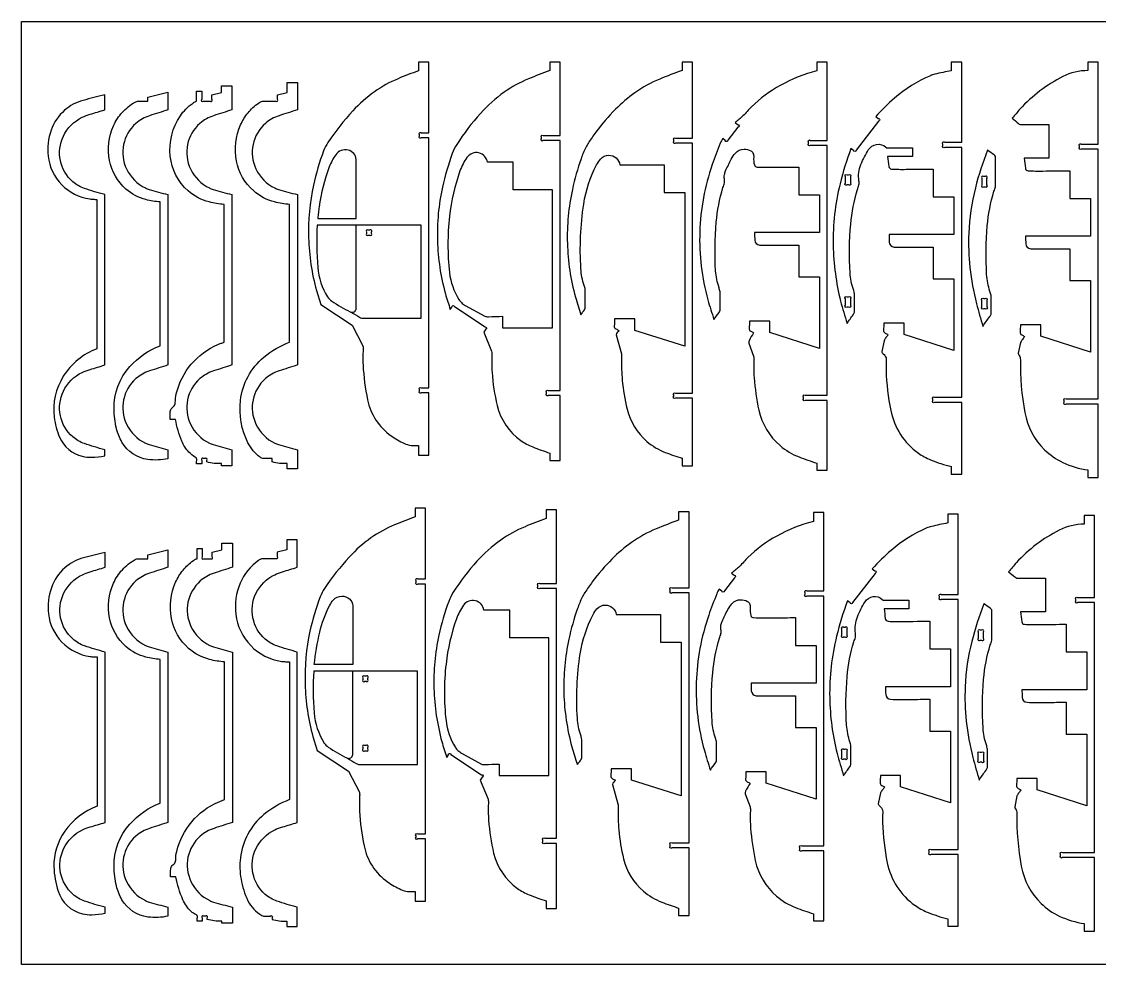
# Model space of a CAD drawing. Extents: x -1990 to 2927, y -1223 to 1002.
# Drawn here: x -1990 to 555, y -1223 to 1002 of the extents above; entities that cross this region are included whole.
import ezdxf

# ---------------------------------------------------------------- set-up
doc = ezdxf.new("R2010")
doc.units = 0
doc.header["$MEASUREMENT"] = 0
doc.layers.get('0').update_dxf_attribs({"linetype": 'CONTINUOUS'})
doc.layers.add('ETCH', color=5, linetype='CONTINUOUS')
doc.layers.add('LAYER_1', color=18, linetype='CONTINUOUS')

msp = doc.modelspace()

# ---------------------------------------------------------------- linework, layer by layer
msp.add_lwpolyline([(2927.3, 1002.5), (2927.3, -1222.5), (-1989.8, -1222.5), (-1989.8, 1002.5)], close=True)
at = {"layer": 'ETCH'}
for points in [[(-1212.3, 316.8, -0.012843), (-1192, 304.6, 0.077208), (-1186.5, 302.3), (-1046.6, 302.3), (-1046.6, 522.3), (-1199.8, 522.3)], [(-1220.6, -735.9, -0.012843), (-1200.2, -748.1, 0.077208), (-1194.8, -750.5), (-1054.9, -750.5), (-1054.9, -530.4), (-1208.1, -530.4)]]:
    msp.add_lwpolyline(points, format="xyb", dxfattribs=at)
at = {"layer": 'LAYER_1'}
for points in [[(-1052.7, 2.4), (-1052.7, -20.7), (-1028.2, -20.7), (-1028.2, 126.2), (-1046.2, 126.2, -1), (-1050.4, 130.4), (-1050.4, 133.9, -1), (-1046.2, 138.2), (-1028.2, 138.2), (-1028.2, 727.8), (-1046.2, 727.8, -1), (-1050.4, 732.1), (-1050.4, 735.6, -1), (-1046.2, 739.8), (-1028.2, 739.8), (-1028.2, 907), (-1052.7, 907), (-1052.7, 886.3, 0.01158), (-1100.9, 867.7, 0.056715), (-1156.7, 836.8, 0.052187), (-1207.8, 791.6, 0.037532), (-1266.5, 717.3, 0.058109), (-1276.8, 697.4, 0.037025), (-1300.7, 616.5, 0.060336), (-1312.3, 491.8, 0.060322), (-1293.7, 367.9), (-1283.7, 335.2), (-1209.7, 285.9), (-1184.1, 237, -0.078028), (-1183.4, 228, 0.031), (-1183.7, 192.1, 0.037901), (-1173.1, 110, 0.189405), (-1117.4, 24.9, 0.049278), (-1086.2, 7.1, 0.066747), (-1070.4, 2.4, 0.057733), (-1061.6, 2.1, -0.019225)], [(-742.9, -15.8), (-742.9, -33.3), (-718.4, -33.3), (-718.4, 119.9), (-746.5, 119.9, -1), (-750.8, 124.2), (-750.8, 127.6, -1), (-746.5, 131.9), (-718.4, 131.9), (-718.4, 721.5), (-758.5, 721.5, -1), (-762.8, 725.8), (-762.8, 729.3, -1), (-758.5, 733.5), (-718.4, 733.5), (-718.4, 907), (-742.9, 907), (-742.9, 886.7, 0.011138), (-793.1, 867.3, 0.057158), (-850.5, 835.6, 0.053536), (-906.7, 785.7, 0.043612), (-962.4, 712.5, 0.051411), (-973, 691.1, 0.036287), (-996.4, 611.4, 0.060336), (-1008.1, 485.3, 0.060322), (-989.4, 360.1, 0.011291), (-983.8, 341.4, -0.003763), (-977.9, 322.9), (-973.9, 328.8, -1), (-968, 330), (-895.8, 281.8, -1), (-894.6, 275.9), (-898.9, 269.4), (-880.3, 224.3, -0.057304), (-879.6, 214.3, 0.029813), (-879.2, 174.4, 0.040877), (-867.2, 96.7, 0.181545), (-811.1, 13.7, 0.05984), (-783.2, -1.4, 0.017043)], [(-430.5, -28.1), (-430.5, -45.6), (-406, -45.6), (-406, 113.8), (-446.2, 113.8, -1), (-450.4, 118.1), (-450.4, 121.5, -1), (-446.2, 125.8), (-406, 125.8), (-406, 715.4), (-446.2, 715.4, -1), (-450.4, 719.7), (-450.4, 723.2, -1), (-446.2, 727.4), (-406, 727.4), (-406, 907), (-430.5, 907), (-430.5, 887.3, 0.009719), (-483.5, 866.7, 0.05729), (-541.8, 834.6, 0.042456), (-587.8, 795.5, 0.035928), (-634.3, 741.5, 0.013503), (-651.8, 716.5, 0.032705), (-658, 705.5, 0.029032), (-669.2, 678.7, 0.031155), (-689.6, 606.5, 0.060336), (-701.4, 479.1, 0.060323), (-682.5, 352.5, 0.011291), (-676.2, 331.5, -0.003763), (-669.6, 310.7, -0.036784), (-663.8, 318.1, 0.110753), (-659.2, 326.3), (-659.2, 369.9, 0.034327), (-661.8, 379.7, -0.065222), (-669.5, 419.5, -0.053378), (-662.8, 571.9, -0.084019), (-632.4, 664.3, -0.054475), (-623.2, 677.9, -0.22028), (-603.6, 687, -0.181086), (-586.5, 680.6, -0.177894), (-577.6, 664.4), (-473, 664.4), (-473, 599), (-424.4, 599), (-424.4, 236.4), (-541.9, 273.8), (-541.9, 300.8), (-589.9, 300.8, -0.024568), (-590.7, 284.1, 0.148453), (-589.9, 280, 0.167335), (-586.7, 277.1, -0.043011), (-579.9, 273.3, -0.053806), (-583.7, 268.7, 0.162675), (-586.5, 263.4), (-573.9, 218.2, -0.03761), (-573.4, 205.9, 0.029502), (-571.8, 156.5, 0.037089), (-560.5, 88.2, 0.157363), (-513.7, 11.7, 0.085148), (-470.4, -14.1, 0.015306)], [(-112.4, -39.7), (-112.4, -56.3), (-87.9, -56.3), (-87.9, 108.5), (-140, 108.5, -1), (-144.3, 112.8), (-144.3, 116.3, -1), (-140, 120.5), (-87.9, 120.5), (-87.9, 710.1), (-128, 710.1, -1), (-132.3, 714.4), (-132.3, 717.9, -1), (-128, 722.1), (-87.9, 722.1), (-87.9, 907), (-112.4, 907), (-112.4, 886.3, 0.061921), (-198.8, 851.8, 0.067998), (-266.8, 801.2, 0.021444), (-276.9, 790.5, -0.02519), (-287, 779.9, -0.020295), (-296.2, 771.8, 0.006764), (-305.6, 764), (-299.5, 759.2, -1), (-298.7, 753.2), (-322.6, 722.5, -1), (-328.6, 721.8), (-334.6, 726.5, 0.056291), (-340.5, 715.7, 0.012633), (-359.5, 664.8, 0.075447), (-388.9, 506, 0.075461), (-369.8, 345.7, 0.011291), (-362.8, 322.4, -0.003763), (-355.5, 299.3, -0.014708), (-343.4, 316.3, 0.088472), (-341, 321), (-341, 364.6, 0.040504), (-343.5, 374.5, -0.066048), (-351.4, 414.2, -0.037693), (-350, 529, -0.052115), (-334.2, 610.7, -0.029026), (-332.2, 616.1, 0.063373), (-330.5, 621.6, 0.083563), (-330.6, 631.4, -0.089498), (-330.6, 641.2, -0.058075), (-327.8, 650.3, -0.017801), (-314.4, 678, -0.055681), (-304.9, 692.1, -0.219798), (-284.4, 701.5, -0.117737), (-268.3, 697.6, -0.172185), (-263.3, 692.3, -0.124003), (-261.6, 682.5, 0.08265), (-260, 664.2, 0.164391), (-257.7, 660.6, 0.161089), (-253.6, 659.1, 0.009921), (-204.2, 658.8, -0.003307), (-154.9, 659.1), (-154.9, 593.7), (-106.3, 593.7), (-106.3, 504.6), (-259.5, 504.6, 0.009842), (-259.1, 486.6, 0.393252), (-247.5, 475, 0.012272), (-201.2, 474.7, -0.004091), (-154.9, 475), (-154.9, 400.1), (-106.3, 400.1), (-106.3, 231.1), (-223.8, 268.6), (-223.8, 295.5), (-271.7, 295.5, -0.024568), (-272.5, 278.8, 0.148453), (-271.7, 274.7, 0.167335), (-268.6, 271.8, -0.043011), (-261.7, 268.1, 0.035977), (-272.3, 249.4, 0.130623), (-273.4, 243.4), (-261.8, 213, -0.05357), (-261.1, 202.9, 0.029114), (-260.6, 162.2, 0.035901), (-249.5, 85.8, 0.163176), (-199.4, 1.9, 0.085575), (-154.4, -25, 0.014882)], [(204.9, -47.8), (204.9, -65.3), (229.4, -65.3), (229.4, 103.9), (165.3, 103.9, -1), (161, 108.2), (161, 111.7, -1), (165.3, 115.9), (229.4, 115.9), (229.4, 705.6), (189.3, 705.6, -1), (185, 709.8), (185, 713.3, -1), (189.3, 717.6), (229.4, 717.6), (229.4, 907), (204.9, 907), (204.9, 886.4, 0.012013), (165.9, 878.2, 0.043438), (155.4, 874.7, 0.077071), (70.7, 821.8, 0.031251), (26.4, 778.3), (32.5, 773.6, -1), (33.2, 767.6), (-20, 699, -1), (-26, 698.3), (-32.1, 703, 0.028113), (-57.8, 619.3, 0.065025), (-74, 475, 0.028538), (-68.9, 407.6, 0.029197), (-56.5, 342.8, 0.011608), (-49.1, 316.4, -0.003869), (-41.3, 290.1, -0.014708), (-26.6, 310.7, 0.088472), (-23.8, 316.4), (-23.8, 360, 0.040504), (-26.2, 369.9, -0.066048), (-34.1, 409.7, -0.037693), (-32.7, 524.5, -0.052115), (-16.9, 606.1, -0.028884), (-14.9, 611.4, 0.062945), (-13.3, 616.9, 0.076202), (-13.2, 626.6, -0.133631), (-8.5, 665.2, -0.043844), (9.5, 700.3, -0.460888), (50.2, 706.3, -0.102034), (51, 705.2, 0.177148), (52, 704.2), (113, 704.2), (113, 684.1), (54.4, 684.1, 0.002487), (57.2, 660.6, 0.360375), (63.7, 654.5, 0.020957), (98.2, 653.8, -0.005432), (162.4, 654.5), (162.4, 589.2), (211, 589.2), (211, 500.1), (57.8, 500.1, 0.008503), (58.2, 482, 0.393252), (69.8, 470.5, 0.012272), (116.1, 470.1, -0.004091), (162.4, 470.5), (162.4, 395.5), (211, 395.5), (211, 226.5), (93.5, 264), (93.5, 290.9), (45.6, 290.9, -0.024568), (44.8, 274.3, 0.148453), (45.6, 270.1, 0.167335), (48.7, 267.3, -0.043011), (55.6, 263.5, -0.023258), (50.5, 256.6, 0.069876), (46.1, 249.4), (40.6, 224.1, 0.187059), (44, 218.6, -0.16278), (50.8, 208.6, -0.090499), (51.4, 202.8, 0.028996), (50.8, 179.6, 0.041055), (61.9, 84.8, 0.191262), (127.1, -15.8, 0.0569), (156, -31.7, 0.036435)], [(527.3, -55.7), (527.3, -73.8), (551.8, -73.8), (551.8, 99.9), (475.7, 99.9, -1), (471.4, 104.1), (471.4, 107.6, -1), (475.7, 111.9), (551.8, 111.9), (551.8, 701.5), (511.7, 701.5, -1), (507.4, 705.8), (507.4, 709.3, -1), (511.7, 713.5), (551.8, 713.5), (551.8, 907), (527.3, 907), (527.3, 886.8, 0.117904), (468.3, 872.7, 0.090171), (366.9, 795.7, 0.014621), (357.7, 785.1, -0.004873), (348.7, 774.3, -0.016502), (363.4, 762.1, 0.09933), (367.5, 759.7), (435.4, 759.7), (435.4, 680.1), (376.7, 680.1, 0.001901), (379.6, 656.6, 0.360443), (386.1, 650.5, 0.020886), (420.6, 649.8, -0.005414), (484.8, 650.5), (484.8, 585.1), (533.4, 585.1), (533.4, 496), (380.2, 496, 0.008503), (380.6, 477.9, 0.393252), (392.2, 466.4, 0.012272), (438.5, 466, -0.004091), (484.8, 466.4), (484.8, 391.4), (533.4, 391.4), (533.4, 222.4), (415.9, 259.9), (415.9, 286.9), (368, 286.9, -0.024568), (367.1, 270.2, 0.148453), (368, 266.1, 0.167335), (371.1, 263.2, -0.043011), (377.9, 259.4, -0.023258), (372.9, 252.6, 0.069876), (368.5, 245.3), (363, 220, 0.112129), (365, 214.7, -0.149624), (367.9, 204.6, 0.049333), (378.5, 79.7, 0.153631), (425.2, -8.1, 0.08541), (468.4, -38.1, 0.072962)], [(-1626.4, 63.7), (-1639.3, 63.7, -0.012709), (-1638.8, 82.5, -0.186771), (-1635.4, 90.2, -0.031934), (-1631.3, 93.8, 0.130659), (-1627.9, 98.1, 0.101306), (-1626.9, 103.2, -0.060865), (-1624.5, 123.9, -0.116481), (-1589.2, 193.7, -0.116481), (-1526.4, 240.3, -0.017395), (-1519, 243.2, 0.005798), (-1511.6, 245.8), (-1511.6, 571, -0.045607), (-1546.9, 576.7, -0.119052), (-1596.4, 602.9, -0.187593), (-1638.8, 685.2, -0.176665), (-1615, 780.1, -0.046818), (-1602, 795.9, -0.04327), (-1585.1, 810.2, -0.034612), (-1578.7, 814, -0.119897), (-1576.6, 814.5), (-1576.6, 838.5), (-1564.6, 838.5), (-1564.6, 818.8, 1), (-1560.4, 814.5), (-1544.7, 814.5, 1), (-1540.5, 818.8), (-1540.5, 829.9), (-1517.7, 835.4), (-1517.7, 851), (-1493.2, 851), (-1493.2, 794.4, -0.0023), (-1536.5, 780.3, 0.102473), (-1568.8, 762.1, 0.336459), (-1590.9, 654.6, 0.170276), (-1546.4, 609.8, 0.041463), (-1537.8, 606.5, 0.008219), (-1493.2, 594.2), (-1493.2, 192.2, -0.0023), (-1536.5, 178.1, 0.102473), (-1568.8, 159.9, 0.336459), (-1590.9, 52.4, 0.170276), (-1546.4, 7.6, 0.041463), (-1537.8, 4.3, 0.008219), (-1493.2, -7.9), (-1493.2, -45.6), (-1517.7, -45.6), (-1517.7, -40.6, -0.040458), (-1535.4, -40.1, -0.040959), (-1552.5, -36.8), (-1552.5, -33, 1), (-1556.7, -28.8), (-1560.4, -28.8, 1), (-1564.6, -33), (-1564.6, -40.8), (-1576.6, -40.8, -0.042249), (-1576, -32.9, 0.164319), (-1576.6, -28.8, 0.142751), (-1579.9, -25.4, -0.073336), (-1594.6, -13.8, -0.092121), (-1611.6, 12.6, -0.054046)], [(-1357.1, 245.8), (-1357.1, 571, -0.045607), (-1392.4, 576.7, -0.119052), (-1441.9, 602.9, -0.164437), (-1482.3, 673.4, -0.154496), (-1472.6, 758.9, -0.067132), (-1455.1, 787.4, -0.067132), (-1430.6, 810.2, -0.094604), (-1421, 814.5), (-1390.2, 814.5, 1), (-1385.9, 818.8), (-1385.9, 829.9), (-1363.2, 835.4), (-1363.2, 858.8), (-1338.7, 858.8), (-1338.7, 794.4, -0.0023), (-1382, 780.3, 0.102473), (-1414.3, 762.1, 0.336459), (-1436.4, 654.6, 0.170276), (-1391.9, 609.8, 0.041463), (-1383.3, 606.5, 0.008219), (-1338.7, 594.2), (-1338.7, 192.2, -0.0023), (-1382, 178.1, 0.102473), (-1414.3, 159.9, 0.336459), (-1436.4, 52.4, 0.170276), (-1391.9, 7.6, 0.041463), (-1383.3, 4.3, 0.008219), (-1338.7, -7.9), (-1338.7, -53.3), (-1363.2, -53.3), (-1363.2, -40.6, -0.040458), (-1380.9, -40.1, -0.040959), (-1398, -36.8), (-1398, -28.8), (-1418.2, -28.8, -0.150836), (-1426.9, -25.4, -0.117974), (-1455.3, 8.2, -0.146319), (-1473, 108.4, -0.192468), (-1417.8, 210.5, -0.083871)], [(-1793.4, -22), (-1793.4, -7.9, -0.019771), (-1841.6, 6.5, -0.097096), (-1869, 22.4, -0.336459), (-1891.1, 129.9, -0.170276), (-1846.6, 174.7, -0.044461), (-1828.2, 181.6, 0.01152), (-1793.4, 192.2), (-1793.4, 594.2, -0.019771), (-1841.6, 608.7, -0.097096), (-1869, 624.5, -0.336459), (-1891.1, 732, -0.170276), (-1846.6, 776.8, -0.044461), (-1828.2, 783.7, 0.01152), (-1793.4, 794.4), (-1793.4, 829.5, 0.004903), (-1844.6, 816.4, 0.116274), (-1888.1, 793.1, 0.126509), (-1920, 746.1, 0.115888), (-1927.1, 684.6, 0.165557), (-1895, 617.5, 0.165558), (-1828.7, 583.8, 0.027352), (-1820.3, 583.1, -0.009115), (-1811.8, 582.7), (-1811.8, 230.3, 0.164612), (-1891.2, 165.3, 0.171175), (-1912.7, 68.7, 0.07237), (-1899.9, 21.5, 0.234888), (-1846.7, -23.4, 0.06659), (-1824.2, -25.8, 0.048535)], [(-1662.6, 237.6), (-1662.6, 576.8, -0.045578), (-1696.3, 582.3, -0.119082), (-1743.5, 607.3, -0.164652), (-1782.1, 674.6, -0.154282), (-1772.8, 756.6, -0.080612), (-1751.9, 788.5, -0.080612), (-1721.9, 812.2, -0.124982), (-1713.9, 814.5), (-1691.4, 814.5), (-1691.4, 823.9), (-1644.2, 835.5), (-1644.2, 794.4, -0.0023), (-1687.4, 780.3, 0.102473), (-1719.7, 762.1, 0.336459), (-1741.9, 654.6, 0.170276), (-1697.3, 609.8, 0.041463), (-1688.8, 606.5, 0.008219), (-1644.2, 594.2), (-1644.2, 192.2, -0.0023), (-1687.4, 178.1, 0.102473), (-1719.7, 159.9, 0.336459), (-1741.9, 52.4, 0.170276), (-1697.3, 7.6, 0.041463), (-1688.8, 4.3, 0.008219), (-1644.2, -7.9), (-1644.2, -29, -0.088823), (-1691.4, -31, -0.230967), (-1752.8, 9.8, -0.07343), (-1765.9, 42.3, -0.05589), (-1771.5, 87.8, -0.186646), (-1734.1, 188.3, -0.121989)], [(-1290.6, 537.9), (-1199.8, 537.9), (-1199.8, 676.8, 0.327649), (-1219, 699.2, 0.30501), (-1248.2, 688.1, 0.064273), (-1263.4, 659.5, 0.055133), (-1287.4, 565.2, 0.007933), (-1289, 551.6, -0.002644)], [(-854.3, 306.9), (-854.3, 279.9), (-736.8, 279.9), (-736.8, 605.1), (-829.3, 605.1), (-829.3, 670.5), (-890, 670.5, 0.307009), (-910.3, 692.5, 0.30501), (-938.4, 681.8, 0.068756), (-954.9, 650.1, 0.057139), (-979.6, 543, 0.056363), (-979.7, 410.1, 0.112085), (-957.4, 346.4, 0.06631), (-951.5, 339.2, 0.057154), (-942.8, 332.8), (-896.2, 306.9, 0.076491), (-887.8, 306, -0.012724)], [(279.2, 283.1, -0.014665), (295.4, 306.1, 0.088209), (298.6, 312.3), (298.6, 356, 0.040603), (296.1, 365.8, -0.066272), (288.3, 405.6, -0.037569), (289.7, 520.6, -0.052115), (305.5, 602, -0.028888), (307.5, 607.4, 0.062959), (309.1, 612.8), (309.1, 684.4, 0.137471), (305.9, 687.9, -0.022773), (290.3, 699, 0.030864), (261.7, 610, 0.052022), (246.1, 503.1, 0.037686), (248.8, 422, 0.035172), (264.4, 336.5, 0.007553), (271.6, 309.7, -0.002518)], [(-45.3, 621.2), (-45.3, 636.7, -1), (-41.1, 640.9), (-37.6, 640.9, -1), (-33.3, 636.7), (-33.3, 621.2, -1), (-37.6, 616.9), (-41.1, 616.9, -1)], [(284.8, 636.9), (281.3, 636.9, 1), (277, 632.6), (277, 617.1, 1), (281.3, 612.8), (284.8, 612.8, 1), (289, 617.1), (289, 632.6, 1)], [(-1199.8, 522.3), (-1291.9, 522.3, 0.033708), (-1290.4, 422.5, 0.119738), (-1267.3, 352.7, 0.10777), (-1257.6, 342.8, 0.029272), (-1213.8, 317.5, 0.544062), (-1199.8, 325.6)], [(-1171.6, 498.3), (-1168.1, 498.3, 1), (-1163.8, 502.6), (-1163.8, 506, 1), (-1168.1, 510.3), (-1171.6, 510.3, 1), (-1175.8, 506), (-1175.8, 502.6, 1)], [(-33.3, 348.5), (-33.3, 333, -1), (-37.6, 328.8), (-41.1, 328.8, -1), (-45.3, 333), (-45.3, 348.5, -1), (-41.1, 352.8), (-37.6, 352.8, -1)], [(281.3, 348.7), (284.8, 348.7, -1), (289, 344.5), (289, 329, -1), (284.8, 324.7), (281.3, 324.7, -1), (277, 329), (277, 344.5, -1)], [(-1061, -1050.3), (-1061, -1073.4), (-1036.5, -1073.4), (-1036.5, -926.5), (-1054.4, -926.5, -1), (-1058.7, -922.3), (-1058.7, -918.8, -1), (-1054.4, -914.5), (-1036.5, -914.5), (-1036.5, -324.9), (-1054.4, -324.9, -1), (-1058.7, -320.7), (-1058.7, -317.2, -1), (-1054.4, -312.9), (-1036.5, -312.9), (-1036.5, -145.7), (-1061, -145.7), (-1061, -166.4, 0.01158), (-1109.2, -185.1, 0.056715), (-1165, -216, 0.052187), (-1216.1, -261.1, 0.037532), (-1274.8, -335.4, 0.058109), (-1285.1, -355.4, 0.037025), (-1309, -436.2, 0.060336), (-1320.5, -561, 0.060322), (-1302, -684.9), (-1291.9, -717.5), (-1218, -766.8), (-1192.4, -815.8, -0.078028), (-1191.7, -824.7, 0.031), (-1192, -860.7, 0.037901), (-1181.3, -942.7, 0.189405), (-1125.7, -1027.8, 0.049278), (-1094.5, -1045.6, 0.066747), (-1078.7, -1050.3, 0.057733), (-1069.8, -1050.6, -0.019225)], [(-751.2, -1072.7), (-751.2, -1090.2), (-726.7, -1090.2), (-726.7, -936.9), (-754.8, -936.9, -1), (-759.1, -932.7), (-759.1, -929.2, -1), (-754.8, -924.9), (-726.7, -924.9), (-726.7, -335.3), (-766.8, -335.3, -1), (-771.1, -331), (-771.1, -327.6, -1), (-766.8, -323.3), (-726.7, -323.3), (-726.7, -149.8), (-751.2, -149.8), (-751.2, -170.2, 0.011138), (-801.4, -189.5, 0.057158), (-858.8, -221.3, 0.053536), (-914.9, -271.1, 0.043612), (-970.7, -344.3, 0.051411), (-981.3, -365.7, 0.036287), (-1004.7, -445.4, 0.060336), (-1016.4, -571.5, 0.060322), (-997.7, -696.8, 0.011291), (-992.1, -715.4, -0.003763), (-986.2, -734), (-982.2, -728, -1), (-976.3, -726.8), (-904.1, -775, -1), (-902.9, -780.9), (-907.2, -787.4), (-888.6, -832.5, -0.057304), (-887.9, -842.5, 0.029813), (-887.4, -882.4, 0.040877), (-875.4, -960.1, 0.181545), (-819.3, -1043.1, 0.05984), (-791.5, -1058.2, 0.017043)], [(-438.8, -1089.5), (-438.8, -1106.9), (-414.3, -1106.9), (-414.3, -947.5), (-454.4, -947.5, -1), (-458.7, -943.3), (-458.7, -939.8, -1), (-454.4, -935.5), (-414.3, -935.5), (-414.3, -345.9), (-454.4, -345.9, -1), (-458.7, -341.7), (-458.7, -338.2, -1), (-454.4, -333.9), (-414.3, -333.9), (-414.3, -154.3), (-438.8, -154.3), (-438.8, -174, 0.009719), (-491.8, -194.6, 0.05729), (-550.1, -226.8, 0.042456), (-596.1, -265.9, 0.035928), (-642.5, -319.9, 0.013503), (-660.1, -344.9, 0.032705), (-666.3, -355.8, 0.029032), (-677.5, -382.6, 0.031155), (-697.9, -454.8, 0.060336), (-709.7, -582.3, 0.060323), (-690.8, -708.9, 0.011291), (-684.5, -729.8, -0.003763), (-677.9, -750.7, -0.036784), (-672.1, -743.3, 0.110753), (-667.5, -735.1), (-667.5, -691.4, 0.034327), (-670, -681.6, -0.065222), (-677.8, -641.8, -0.053378), (-671.1, -489.5, -0.084019), (-640.7, -397.1, -0.054475), (-631.5, -383.4, -0.22028), (-611.8, -374.4, -0.181086), (-594.8, -380.7, -0.177894), (-585.9, -396.9), (-481.3, -396.9), (-481.3, -462.3), (-432.7, -462.3), (-432.7, -825), (-550.2, -787.5), (-550.2, -760.6), (-598.1, -760.6, -0.024568), (-598.9, -777.2, 0.148453), (-598.1, -781.3, 0.167335), (-595, -784.2, -0.043011), (-588.1, -788, -0.053806), (-592, -792.6, 0.162675), (-594.8, -798), (-582.2, -843.2, -0.03761), (-581.6, -855.5, 0.029502), (-580.1, -904.8, 0.037089), (-568.8, -973.2, 0.157363), (-522, -1049.6, 0.085148), (-478.7, -1075.4, 0.015306)], [(-120.7, -1103), (-120.7, -1119.6), (-96.2, -1119.6), (-96.2, -954.8), (-148.3, -954.8, -1), (-152.5, -950.5), (-152.5, -947.1, -1), (-148.3, -942.8), (-96.2, -942.8), (-96.2, -353.2), (-136.3, -353.2, -1), (-140.5, -348.9), (-140.5, -345.4, -1), (-136.3, -341.2), (-96.2, -341.2), (-96.2, -156.3), (-120.7, -156.3), (-120.7, -177, 0.061921), (-207.1, -211.5, 0.067998), (-275.1, -262.1, 0.021444), (-285.1, -272.8, -0.02519), (-295.3, -283.5, -0.020295), (-304.5, -291.5, 0.006764), (-313.9, -299.4), (-307.8, -304.1, -1), (-307, -310.1), (-330.9, -340.8, -1), (-336.8, -341.5), (-342.9, -336.8, 0.056291), (-348.7, -347.6, 0.012633), (-367.8, -398.5, 0.075447), (-397.2, -557.3, 0.075461), (-378.1, -717.7, 0.011291), (-371.1, -740.9, -0.003763), (-363.8, -764, -0.014708), (-351.7, -747, 0.088472), (-349.3, -742.3), (-349.3, -698.7, 0.040504), (-351.8, -688.9, -0.066048), (-359.7, -649.1, -0.037693), (-358.3, -534.3, -0.052115), (-342.4, -452.6, -0.029026), (-340.4, -447.2, 0.063373), (-338.8, -441.7, 0.083563), (-338.9, -431.9, -0.089498), (-338.9, -422.1, -0.058075), (-336.1, -413, -0.017801), (-322.7, -385.3, -0.055681), (-313.1, -371.2, -0.219798), (-292.7, -361.8, -0.117737), (-276.6, -365.7, -0.172185), (-271.6, -371, -0.124003), (-269.9, -380.8, 0.08265), (-268.3, -399.2, 0.164391), (-265.9, -402.7, 0.161089), (-261.8, -404.2, 0.009921), (-212.5, -404.5, -0.003307), (-163.2, -404.2), (-163.2, -469.6), (-114.5, -469.6), (-114.5, -558.7), (-267.8, -558.7, 0.009842), (-267.4, -576.7, 0.393252), (-255.8, -588.3, 0.012272), (-209.5, -588.7, -0.004091), (-163.2, -588.3), (-163.2, -663.3), (-114.5, -663.3), (-114.5, -832.3), (-232.1, -794.8), (-232.1, -767.8), (-280, -767.8, -0.024568), (-280.8, -784.5, 0.148453), (-280, -788.6, 0.167335), (-276.9, -791.5, -0.043011), (-270, -795.3, 0.035977), (-280.6, -814, 0.130623), (-281.7, -819.9), (-270, -850.3, -0.05357), (-269.4, -860.4, 0.029114), (-268.9, -901.1, 0.035901), (-257.8, -977.6, 0.163176), (-207.7, -1061.4, 0.085575), (-162.6, -1088.3, 0.014882)], [(196.7, -1115), (196.7, -1132.6), (221.2, -1132.6), (221.2, -963.3), (157.1, -963.3, -1), (152.8, -959), (152.8, -955.6, -1), (157.1, -951.3), (221.2, -951.3), (221.2, -361.7), (181.1, -361.7, -1), (176.8, -357.4), (176.8, -353.9, -1), (181.1, -349.7), (221.2, -349.7), (221.2, -160.2), (196.7, -160.2), (196.7, -180.8, 0.012013), (157.7, -189.1, 0.043438), (147.2, -192.5, 0.077071), (62.5, -245.5, 0.031251), (18.2, -288.9), (24.3, -293.7, -1), (25, -299.6), (-28.2, -368.2, -1), (-34.2, -369), (-40.3, -364.2, 0.028113), (-66, -448, 0.065025), (-82.2, -592.3, 0.028538), (-77.2, -659.6, 0.029197), (-64.7, -724.4, 0.011608), (-57.3, -750.8, -0.003869), (-49.5, -777.1, -0.014708), (-34.8, -756.5, 0.088472), (-32, -750.9), (-32, -707.2, 0.040504), (-34.4, -697.4, -0.066048), (-42.3, -657.6, -0.037693), (-40.9, -542.8, -0.052115), (-25.1, -461.2, -0.028884), (-23.1, -455.8, 0.062945), (-21.5, -450.4, 0.076202), (-21.4, -440.6, -0.133631), (-16.7, -402, -0.043844), (1.3, -366.9, -0.460888), (42, -361, -0.102034), (42.8, -362.1, 0.177148), (43.8, -363.1), (104.8, -363.1), (104.8, -383.1), (46.2, -383.1, 0.003615), (49, -406.5, 0.350637), (55.5, -412.7, 0.027654), (75.2, -413.4, -0.004608), (154.2, -412.7), (154.2, -478.1), (202.8, -478.1), (202.8, -567.2), (49.6, -567.2, 0.008503), (50, -585.3, 0.393252), (61.6, -596.8, 0.012272), (107.9, -597.2, -0.004091), (154.2, -596.8), (154.2, -671.8), (202.8, -671.8), (202.8, -840.8), (85.3, -803.3), (85.3, -776.3), (37.4, -776.3, -0.024568), (36.6, -793, 0.148453), (37.4, -797.1, 0.167335), (40.5, -800, -0.043011), (47.4, -803.8, -0.023258), (42.3, -810.6, 0.069876), (37.9, -817.9), (32.4, -843.2, 0.187059), (35.8, -848.7, -0.16278), (42.6, -858.6, -0.090499), (43.2, -864.4, 0.028996), (42.6, -887.6, 0.041055), (53.6, -982.5, 0.191262), (118.9, -1083, 0.0569), (147.8, -1099, 0.036435)], [(518.7, -1126.1), (518.7, -1144.1), (543.2, -1144.1), (543.2, -970.5), (467.1, -970.5, -1), (462.8, -966.2), (462.8, -962.7, -1), (467.1, -958.5), (543.2, -958.5), (543.2, -368.8), (503.1, -368.8, -1), (498.8, -364.6), (498.8, -361.1, -1), (503.1, -356.8), (543.2, -356.8), (543.2, -163.3), (518.7, -163.3), (518.7, -183.6, 0.117904), (459.7, -197.7, 0.090171), (358.3, -274.6, 0.014621), (349.1, -285.2, -0.004873), (340.2, -296.1, -0.016502), (354.8, -308.2, 0.09933), (359, -310.7), (426.8, -310.7), (426.8, -390.3), (368.2, -390.3, 0.001901), (371, -413.8, 0.360443), (377.5, -419.9, 0.020886), (412, -420.6, -0.005414), (476.2, -419.9), (476.2, -485.2), (524.8, -485.2), (524.8, -574.3), (371.6, -574.3, 0.008503), (372, -592.4, 0.393252), (383.6, -603.9, 0.012272), (429.9, -604.3, -0.004091), (476.2, -603.9), (476.2, -678.9), (524.8, -678.9), (524.8, -847.9), (407.3, -810.4), (407.3, -783.5), (359.4, -783.5, -0.024568), (358.6, -800.1, 0.148453), (359.4, -804.3, 0.167335), (362.5, -807.1, -0.043011), (369.4, -810.9, -0.023258), (364.3, -817.8, 0.069876), (359.9, -825), (354.4, -850.3, 0.112129), (356.4, -855.6, -0.149624), (359.3, -865.7, 0.049333), (370, -990.6, 0.153631), (416.6, -1078.4, 0.08541), (459.8, -1108.4, 0.072962)], [(-1575.6, -1120.3, -0.045369), (-1574.8, -1111.6, 0.176681), (-1575.6, -1107, 0.167935), (-1578.2, -1104.7, -0.09214), (-1589.4, -1097.5, -0.100655), (-1609.1, -1069.7, -0.060423), (-1625.4, -1015.8), (-1638.3, -1015.8, -0.012709), (-1637.8, -997.1, -0.186771), (-1634.4, -989.4, -0.031934), (-1630.3, -985.8, 0.130659), (-1626.9, -981.5, 0.101306), (-1625.9, -976.4, -0.060865), (-1623.5, -955.7, -0.116481), (-1588.2, -885.9, -0.116481), (-1525.4, -839.3, -0.017395), (-1518, -836.4, 0.005798), (-1510.6, -833.7), (-1510.6, -508.5, -0.045607), (-1546, -502.9, -0.119052), (-1595.4, -476.6, -0.164437), (-1635.8, -406.2, -0.154496), (-1626.1, -320.6, -0.067132), (-1608.6, -292.2, -0.067132), (-1584.1, -269.4, -0.034612), (-1577.7, -265.5, -0.119897), (-1575.6, -265), (-1575.6, -241), (-1563.6, -241), (-1563.6, -260.8, 1), (-1559.4, -265), (-1543.7, -265, 1), (-1539.5, -260.8), (-1539.5, -249.7), (-1516.7, -244.1), (-1516.7, -228.5), (-1492.2, -228.5), (-1492.2, -285.2, -0.0023), (-1535.5, -299.3, 0.102473), (-1567.8, -317.5, 0.336459), (-1589.9, -425, 0.170276), (-1545.4, -469.8, 0.041463), (-1536.8, -473.1, 0.008219), (-1492.2, -485.3), (-1492.2, -887.4, -0.0023), (-1535.5, -901.4, 0.102473), (-1567.8, -919.6, 0.336459), (-1589.9, -1027.1, 0.170276), (-1545.4, -1071.9, 0.041463), (-1536.8, -1075.2, 0.008219), (-1492.2, -1087.5), (-1492.2, -1125.1), (-1516.7, -1125.1), (-1516.7, -1120.2, -0.040458), (-1534.8, -1119.7, -0.043218), (-1551.5, -1116.4), (-1551.5, -1112.6, 1), (-1555.7, -1108.3), (-1559.4, -1108.3, 1), (-1563.6, -1112.6), (-1563.6, -1120.3)], [(-1418.8, -1108.3), (-1402.4, -1108.3, -1), (-1398.2, -1112.6), (-1398.2, -1116.4, 0.043218), (-1381.5, -1119.7, 0.040458), (-1363.4, -1120.2), (-1363.4, -1132.8), (-1338.9, -1132.8), (-1338.9, -1087.5, -0.019771), (-1387, -1073, -0.097096), (-1414.5, -1057.2, -0.336459), (-1436.6, -949.7, -0.170276), (-1392.1, -904.9, -0.044461), (-1373.7, -898, 0.01152), (-1338.9, -887.4), (-1338.9, -485.3, -0.019771), (-1387, -470.9, -0.097096), (-1414.5, -455, -0.336459), (-1436.6, -347.5, -0.170276), (-1392.1, -302.8, -0.044461), (-1373.7, -295.8, 0.01152), (-1338.9, -285.2), (-1338.9, -220.8), (-1363.4, -220.8), (-1363.4, -244.1), (-1386.2, -249.7), (-1386.2, -260.8, -1), (-1390.4, -265), (-1421.2, -265, 0.094545), (-1430.8, -269.4, 0.140249), (-1473.7, -322.9, 0.129401), (-1484.1, -396.3, 0.165557), (-1448.8, -470.2, 0.165558), (-1375.8, -507.3, 0.027352), (-1366.6, -508.1, -0.009115), (-1357.3, -508.5), (-1357.3, -833.7, 0.083871), (-1418, -869.1, 0.192468), (-1473.2, -971.2, 0.072374), (-1471.8, -1021, 0.067022), (-1455.5, -1072.2, 0.080436), (-1441.8, -1092.1, 0.079481), (-1422.3, -1107, 0.060965)], [(-1792.8, -1101.6), (-1792.8, -1087.5, -0.019771), (-1840.9, -1073, -0.097096), (-1868.3, -1057.2, -0.336459), (-1890.5, -949.7, -0.170276), (-1845.9, -904.9, -0.044461), (-1827.6, -898, 0.01152), (-1792.8, -887.4), (-1792.8, -485.3, -0.019771), (-1840.9, -470.9, -0.097096), (-1868.3, -455, -0.336459), (-1890.5, -347.5, -0.170276), (-1845.9, -302.8, -0.044461), (-1827.6, -295.8, 0.01152), (-1792.8, -285.2), (-1792.8, -250.1, 0.004903), (-1843.9, -263.1, 0.116274), (-1887.5, -286.4, 0.126509), (-1919.4, -333.5, 0.115888), (-1926.4, -394.9, 0.165557), (-1894.4, -462.1, 0.165558), (-1828, -495.8, 0.027352), (-1819.6, -496.5, -0.009115), (-1811.2, -496.9), (-1811.2, -849.2, 0.148785), (-1887.7, -908.1, 0.163556), (-1913.4, -992.4, 0.070492), (-1903.6, -1049.5, 0.260736), (-1846.3, -1103, 0.066665), (-1823.6, -1105.4, 0.048834)], [(-1662.6, -842), (-1662.6, -502.7, -0.045578), (-1696.3, -497.3, -0.119082), (-1743.5, -472.3, -0.164652), (-1782.1, -405, -0.154282), (-1772.8, -323, -0.080612), (-1751.9, -291, -0.080612), (-1721.9, -267.3, -0.124982), (-1713.6, -265), (-1691.4, -265), (-1691.4, -255.7), (-1644.2, -244.1), (-1644.2, -285.2, -0.0023), (-1687.4, -299.3, 0.102473), (-1719.7, -317.5, 0.336459), (-1741.9, -425, 0.170276), (-1697.3, -469.8, 0.041463), (-1688.8, -473.1, 0.008219), (-1644.2, -485.3), (-1644.2, -887.4, -0.0023), (-1687.4, -901.4, 0.102473), (-1719.7, -919.6, 0.336459), (-1741.9, -1027.1, 0.170276), (-1697.3, -1071.9, 0.041463), (-1688.8, -1075.2, 0.008219), (-1644.2, -1087.5), (-1644.2, -1108.5, -0.088823), (-1691.4, -1110.6, -0.230967), (-1752.8, -1069.7, -0.073429), (-1765.9, -1037.3, -0.05589), (-1771.5, -991.8, -0.186646), (-1734.1, -891.3, -0.121989)], [(-1298.9, -514.8, -0.025331), (-1285.9, -438.8, -0.066812), (-1262.9, -376.1, -0.054475), (-1253.7, -362.4, -0.22028), (-1234, -353.4, -0.181086), (-1216, -360.1, -0.197306), (-1208.1, -375.9), (-1208.1, -514.8)], [(-862.6, -750), (-862.6, -776.9), (-745.1, -776.9), (-745.1, -451.7), (-837.5, -451.7), (-837.5, -386.3), (-898.3, -386.3, 0.307009), (-918.6, -364.4, 0.30501), (-946.7, -375, 0.068756), (-963.1, -406.8, 0.057139), (-987.9, -513.8, 0.056363), (-987.9, -646.7, 0.112085), (-965.7, -710.4, 0.06631), (-959.8, -717.6, 0.057154), (-951.1, -724), (-904.5, -750, 0.076491), (-896.1, -750.8, -0.012724)], [(270.6, -787.3, -0.014665), (286.8, -764.3, 0.088209), (290, -758), (290, -714.4, 0.040603), (287.6, -704.5, -0.066272), (279.7, -664.7, -0.037569), (281.1, -549.8, -0.052115), (296.9, -468.3, -0.028888), (298.9, -463, 0.062959), (300.5, -457.5), (300.5, -386, 0.137471), (297.3, -382.4, -0.022773), (281.7, -371.4, 0.030864), (253.1, -460.4, 0.052022), (237.5, -567.3, 0.037686), (240.3, -648.4, 0.035172), (255.8, -733.9, 0.007553), (263.1, -760.6, -0.002518)], [(-53.6, -446.1), (-53.6, -430.6, -1), (-49.3, -426.3), (-45.8, -426.3, -1), (-41.6, -430.6), (-41.6, -446.1, -1), (-45.8, -450.3), (-49.3, -450.3, -1)], [(280.5, -453.2), (280.5, -437.7, 1), (276.2, -433.5), (272.7, -433.5, 1), (268.5, -437.7), (268.5, -453.2, 1), (272.7, -457.5), (276.2, -457.5, 1)], [(-1208.1, -530.4), (-1300.2, -530.4, 0.036451), (-1299.3, -628.5, 0.119738), (-1275.5, -700, 0.10777), (-1265.8, -709.9, 0.029272), (-1222, -735.3, 0.544062), (-1208.1, -727.1)], [(-1172.1, -550.2), (-1172.1, -546.7, 1), (-1176.4, -542.4), (-1179.8, -542.4, 1), (-1184.1, -546.7), (-1184.1, -550.2, 1), (-1179.8, -554.4), (-1176.4, -554.4, 1)], [(-1176.4, -706.2), (-1179.8, -706.2, 1), (-1184.1, -710.5), (-1184.1, -714, 1), (-1179.8, -718.2), (-1176.4, -718.2, 1), (-1172.1, -714), (-1172.1, -710.5, 1)], [(-49.3, -714.5), (-45.8, -714.5, -1), (-41.6, -718.7), (-41.6, -734.2, -1), (-45.8, -738.5), (-49.3, -738.5, -1), (-53.6, -734.2), (-53.6, -718.7, -1)], [(268.5, -741.4), (268.5, -725.9, -1), (272.7, -721.6), (276.2, -721.6, -1), (280.5, -725.9), (280.5, -741.4, -1), (276.2, -745.6), (272.7, -745.6, -1)]]:
    msp.add_lwpolyline(points, format="xyb", close=True, dxfattribs=at)

doc.saveas('drawing.dxf')
